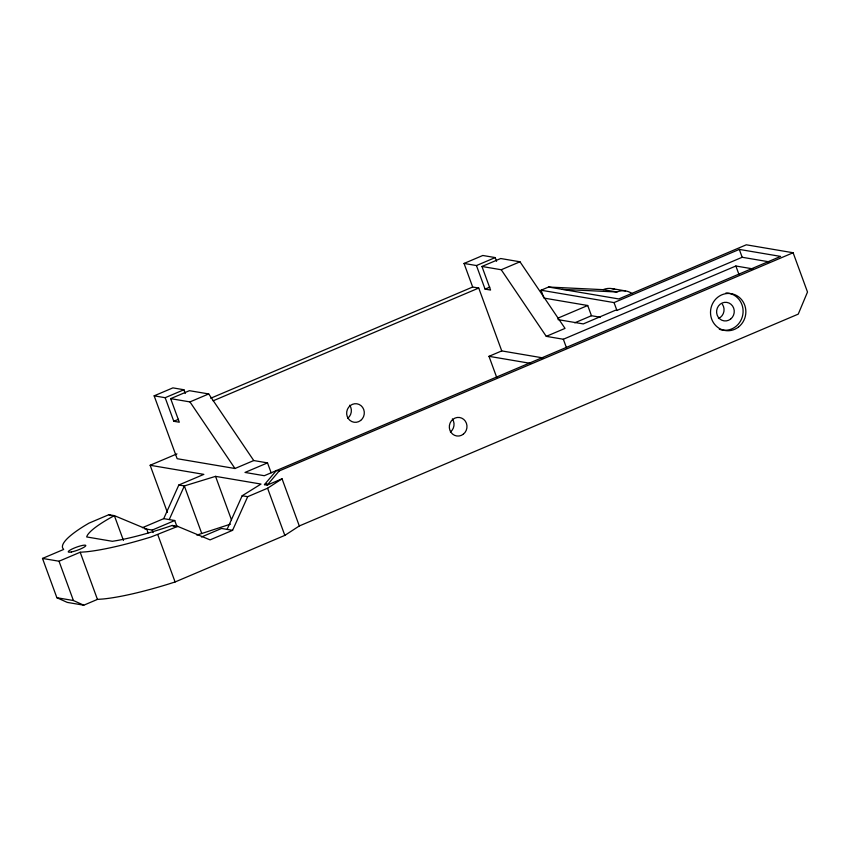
<?xml version="1.0" encoding="UTF-8"?>
<svg xmlns="http://www.w3.org/2000/svg" width="850" height="850" viewBox="0 0 850 850"><rect width="100%" height="100%" fill="white"/><g stroke="black" fill="none" stroke-linecap="round" stroke-linejoin="round"><path stroke-width="1.27" d="M142.407 527.701L163.721 518.649L178.829 484.999L203.851 474.374L150.142 465.269L167.397 512.423M169.235 519.584L184.344 485.934L215.549 476.361L261.003 484.064L242.176 495.741L227.077 529.391M123.452 540.451L114.368 515.642L109.682 518.213A97.665 16.617 -20.1 0 0 87.274 535.457L86.668 536.945L112.37 541.301L117.13 540.515A97.665 16.617 -20.1 0 0 165.548 527.691L172.21 525.449L177.714 526.384L210.077 539.878L232.581 530.326L247.69 496.676L267.58 488.229L282.051 478.805L299.306 525.959L284.835 535.383L175.089 581.974L168.311 584.131A123.133 20.963 -20.1 0 1 103.041 598.995L97.442 599.399L83.778 605.2L67.256 602.395L56.876 597.72L42.5 558.429L63.665 549.44L62.602 547.91A123.133 20.963 -20.1 0 1 84.639 525.714L88.974 523.143L108.864 514.707L114.368 515.642L146.731 529.136L148.091 532.865M282.051 478.805L267.197 485.116L264.446 484.649L276.431 470.486L279.183 470.953L793.124 252.748L807.5 292.039L798.246 314.128L299.306 525.959M267.197 485.116L279.183 470.953M543.362 357.978L501.744 350.912L478.731 288.044L472.674 287.024L464.047 263.447L482.8 255.478L495.189 257.582L496.559 261.311M271.15 472.812L267.516 462.889L253.746 460.551L234.993 468.509L177.151 458.703L154.148 395.834L172.901 387.876L183.919 389.746L185.279 393.465M154.148 395.834L165.166 397.704L183.919 389.746M464.047 263.447L476.446 265.551L495.189 257.582M165.166 397.704L173.793 421.281L179.297 422.216L170.669 398.639L189.423 390.681L208.707 393.943L253.746 460.551M481.95 266.475L500.703 258.517L519.987 261.789L565.027 328.397L546.274 336.356L501.234 269.748L481.95 266.475L490.578 290.052L485.074 289.117L476.446 265.551M170.669 398.639L189.954 401.912L208.707 393.943M501.234 269.748L519.987 261.789M210.704 398.246L472.674 287.024M213.106 400.828L478.731 288.044M173.793 421.281L178.479 419.294M485.074 289.117L489.759 287.13M600.312 317.22L591.462 315.722L587.722 305.501L543.926 298.074L541.046 290.222L548.548 287.034L603.107 289.659A17.489 16.511 -80.4 0 1 614.763 289.361M150.142 465.269L176.959 453.879M557.855 318.176L587.722 305.501M541.046 290.222L614.04 302.589L739.298 249.411L780.619 256.413L264.297 475.713L245.012 472.441L267.516 462.889M496.708 377.421L488.994 356.331L501.744 350.912M574.738 322.819L591.462 315.722M557.993 319.621L583.281 323.914L615.538 310.218L616.919 310.452L742.178 257.274L769.293 261.864M546.274 336.356L563.348 339.246L735.866 266.007L752.877 268.887M42.5 558.429L59.022 561.223L80.187 552.245L85.786 551.841A123.133 20.963 -20.1 0 0 151.056 536.977L177.714 526.384M144.521 528.764L152.235 530.071L174.739 520.519L177.012 526.724M264.446 484.649L266.889 483.608M196.849 535.096L230.456 524.163M201.429 537.009L221.563 528.456L232.581 530.326M562.317 289.372L616.888 291.996A17.489 16.511 -80.4 0 1 632.357 293.739M793.124 252.748L746.3 244.8L618.789 298.945L548.548 287.034M611.628 288.554L625.398 290.891M603.107 289.659L616.888 291.996M488.994 356.331L530.666 363.396M178.829 484.999L184.344 485.934L201.599 533.077M242.176 495.741L247.69 496.676M163.721 518.649L174.739 520.519M56.876 597.72L73.408 600.525L83.778 605.2M172.21 525.449L174.611 526.447M108.864 514.707L111.254 515.706M189.954 401.912L234.993 468.509M739.298 249.411L742.178 257.274M735.866 266.007L739.043 274.688M614.04 302.589L616.919 310.452M563.348 339.246L566.525 347.937M267.58 488.229L284.835 535.383M215.549 476.361L231.444 519.786M157.834 534.82L175.089 581.974M152.235 530.071L153.149 532.557M80.187 552.245L97.442 599.399M59.022 561.223L73.408 600.525M452.359 418.922A9.339 8.819 -80.4 0 1 450.404 431.991M349.679 405.195A9.339 8.819 -80.4 0 1 347.724 418.264M725.9 292.974A18.679 17.648 -80.4 0 1 742.783 314.808A18.679 17.648 -80.4 0 1 719.302 329.248M722.383 304.279A9.339 8.819 -80.4 0 1 718.399 318.548M71.389 551.969A9.339 1.594 -20.1 0 0 85.68 545.902A9.339 1.594 -20.1 0 0 73.982 548.165A9.339 1.594 -20.1 0 0 71.389 551.969M463.346 434.18A9.339 8.819 -80.4 0 0 461.752 418.147A9.339 8.819 -80.4 0 0 449.363 427.89A9.339 8.819 -80.4 0 0 463.346 434.18M360.666 420.463A9.339 8.819 -80.4 0 0 359.072 404.43A9.339 8.819 -80.4 0 0 346.694 414.163A9.339 8.819 -80.4 0 0 360.666 420.463M738.565 326.984A18.679 17.648 -80.4 0 0 735.378 294.918A18.679 17.648 -80.4 0 0 710.6 314.394A18.679 17.648 -80.4 0 0 738.565 326.984M730.617 319.069A9.339 8.819 -80.4 0 0 729.024 303.036A9.339 8.819 -80.4 0 0 716.635 312.779A9.339 8.819 -80.4 0 0 730.617 319.069"/></g></svg>
